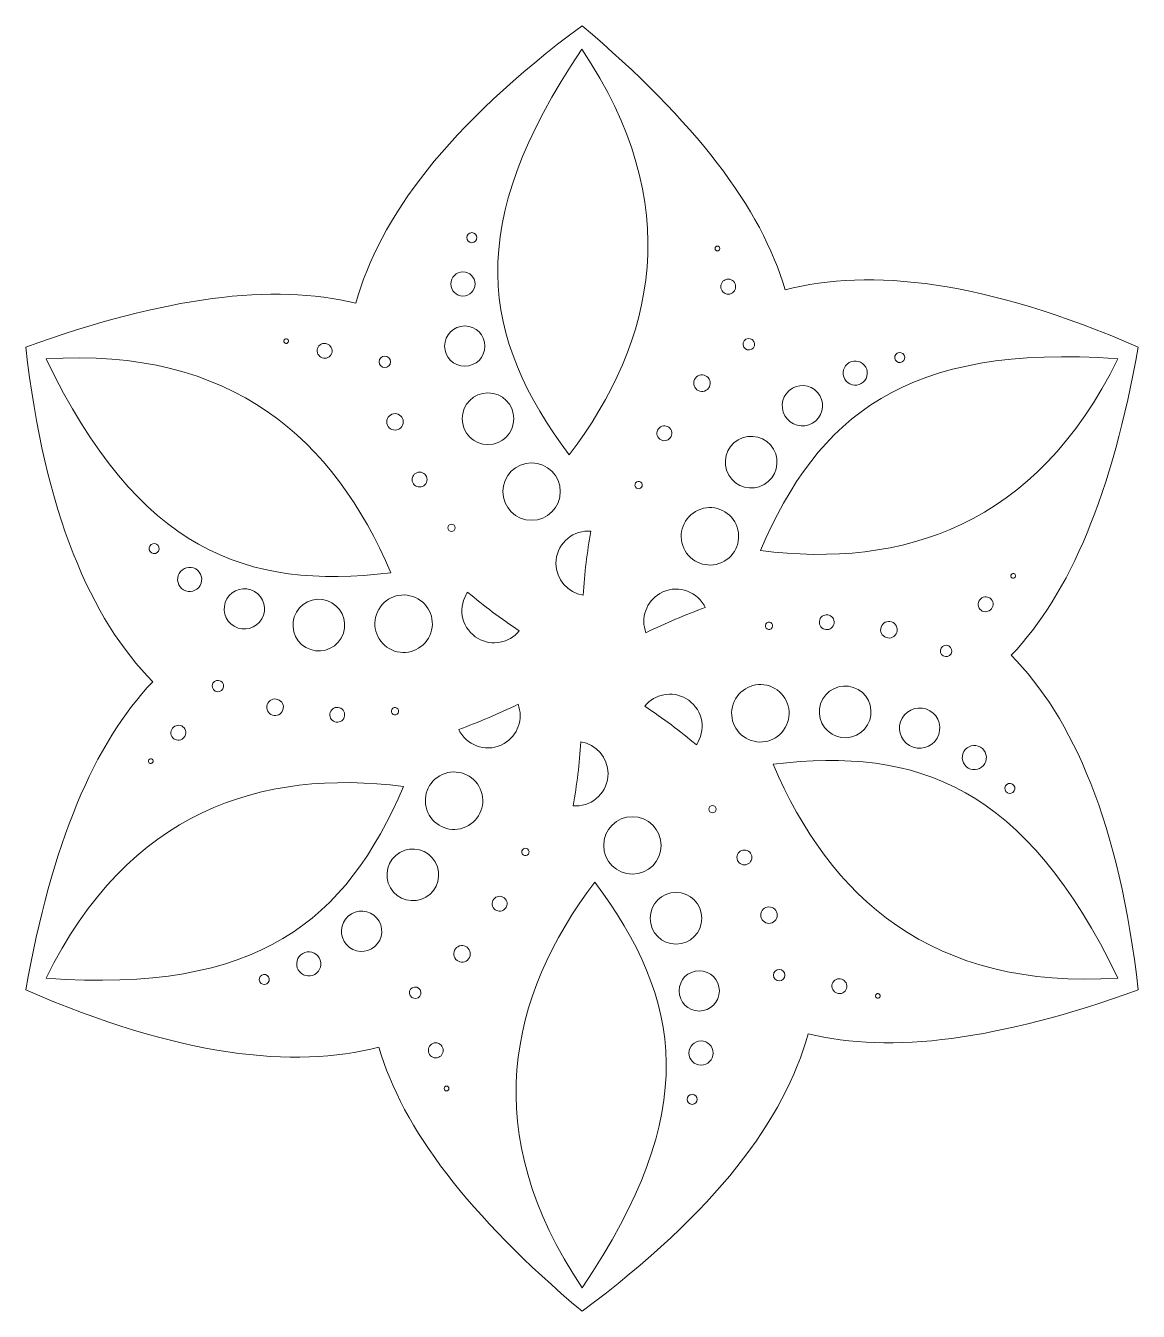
# Model space of a CAD drawing. Header units: millimetres. Extents: x -358 to 358, y -389 to 389.
# Drawn here: x 138 to 358, y 135.3 to 389.3 of the extents above; entities that cross this region are included whole.
import ezdxf

# ---------------------------------------------------------------- set-up
doc = ezdxf.new("R2010")
doc.units = ezdxf.units.MM
doc.header["$MEASUREMENT"] = 0
doc.layers.add('layer 1', color=7, linetype='Continuous')

msp = doc.modelspace()

# ---------------------------------------------------------------- linework, layer by layer
at = {"layer": 'layer 1', "lineweight": 9}
for points, knots in [([(358.0171, 198.7675), (354.2595, 231.5782), (345.1022, 252.5959), (332.8865, 264.8811), (332.8865, 264.8811), (344.5446, 277.024), (352.8473, 296.9196), (358.0171, 325.7675), (358.0171, 325.7675), (327.7233, 338.9186), (304.9429, 341.4968), (288.1958, 337.0605), (288.1958, 337.0605), (283.5087, 353.2282), (270.4301, 370.3664), (248.032, 389.2675), (248.032, 389.2675), (221.4959, 369.6079), (207.8729, 351.1686), (203.3413, 334.4469), (203.3413, 334.4469), (186.9961, 338.4715), (165.6148, 335.7141), (138.0469, 325.7675), (138.0469, 325.7675), (141.8045, 292.9568), (150.9618, 271.9391), (163.1775, 259.6539), (163.1775, 259.6539), (151.5194, 247.511), (143.2167, 227.6154), (138.0469, 198.7675), (138.0469, 198.7675), (168.3407, 185.6164), (191.1211, 183.0382), (207.8682, 187.4745), (207.8682, 187.4745), (212.5553, 171.3068), (225.6339, 154.1686), (248.032, 135.2675), (248.032, 135.2675), (274.5681, 154.9271), (288.1911, 173.3664), (292.7227, 190.0881), (292.7227, 190.0881), (309.0679, 186.0635), (330.4492, 188.8209), (358.0171, 198.7675)], [0, 0, 0, 0, 0.07692308, 0.07692308, 0.07692308, 0.07692308, 0.15384615, 0.15384615, 0.15384615, 0.15384615, 0.23076923, 0.23076923, 0.23076923, 0.23076923, 0.30769231, 0.30769231, 0.30769231, 0.30769231, 0.38461538, 0.38461538, 0.38461538, 0.38461538, 0.46153846, 0.46153846, 0.46153846, 0.46153846, 0.53846154, 0.53846154, 0.53846154, 0.53846154, 0.61538462, 0.61538462, 0.61538462, 0.61538462, 0.69230769, 0.69230769, 0.69230769, 0.69230769, 0.76923077, 0.76923077, 0.76923077, 0.76923077, 0.84615385, 0.84615385, 0.84615385, 0.84615385, 1, 1, 1, 1]), ([(248.0318, 384.6166), (268.5245, 353.9892), (262.6615, 327.1499), (245.5076, 304.4725), (245.5076, 304.4725), (228.1701, 327.6049), (224.3597, 349.8459), (248.0318, 384.6166)], [0, 0, 0, 0, 0.33333333, 0.33333333, 0.33333333, 0.33333333, 1, 1, 1, 1]), ([(226.255, 346.3998), (225.7062, 346.3998), (225.2623, 346.8437), (225.2623, 347.3925), (225.2623, 347.3925), (225.2623, 347.9415), (225.706, 348.3854), (226.255, 348.3854), (226.255, 348.3854), (226.804, 348.3854), (227.2479, 347.9415), (227.2479, 347.3925), (227.2479, 347.3925), (227.2479, 346.8435), (226.804, 346.3998), (226.255, 346.3998)], [0, 0, 0, 0, 0.2, 0.2, 0.2, 0.2, 0.4, 0.4, 0.4, 0.4, 0.6, 0.6, 0.6, 0.6, 1, 1, 1, 1]), ([(274.8128, 344.7819), (274.5536, 344.7819), (274.3575, 344.9999), (274.3575, 345.2545), (274.3575, 345.2545), (274.3575, 345.5084), (274.5541, 345.7271), (274.8128, 345.7271), (274.8128, 345.7271), (275.0717, 345.7271), (275.2688, 345.5089), (275.2688, 345.2545), (275.2688, 345.2545), (275.2688, 344.9998), (275.072, 344.7819), (274.8128, 344.7819)], [0, 0, 0, 0, 0.2, 0.2, 0.2, 0.2, 0.4, 0.4, 0.4, 0.4, 0.6, 0.6, 0.6, 0.6, 1, 1, 1, 1]), ([(224.4956, 335.8614), (223.1782, 335.8614), (222.1112, 336.9284), (222.1112, 338.2458), (222.1112, 338.2458), (222.1112, 339.5633), (223.178, 340.6301), (224.4956, 340.6301), (224.4956, 340.6301), (225.8131, 340.6301), (226.8799, 339.5633), (226.8799, 338.2458), (226.8799, 338.2458), (226.8799, 336.9282), (225.8131, 335.8614), (224.4956, 335.8614)], [0, 0, 0, 0, 0.2, 0.2, 0.2, 0.2, 0.4, 0.4, 0.4, 0.4, 0.6, 0.6, 0.6, 0.6, 1, 1, 1, 1]), ([(276.9423, 336.2276), (276.1214, 336.2276), (275.4773, 336.9044), (275.4773, 337.718), (275.4773, 337.718), (275.4773, 338.531), (276.1223, 339.2085), (276.9423, 339.2085), (276.9423, 339.2085), (277.7626, 339.2085), (278.4083, 338.5317), (278.4083, 337.718), (278.4083, 337.718), (278.4083, 336.9041), (277.7629, 336.2276), (276.9423, 336.2276)], [0, 0, 0, 0, 0.2, 0.2, 0.2, 0.2, 0.4, 0.4, 0.4, 0.4, 0.6, 0.6, 0.6, 0.6, 1, 1, 1, 1]), ([(224.8567, 321.9854), (222.6582, 321.9854), (220.8772, 323.7664), (220.8772, 325.9649), (220.8772, 325.9649), (220.8772, 328.1634), (222.6582, 329.9443), (224.8567, 329.9443), (224.8567, 329.9443), (227.055, 329.9443), (228.8361, 328.1632), (228.8361, 325.9649), (228.8361, 325.9649), (228.8361, 323.7664), (227.0552, 321.9854), (224.8567, 321.9854)], [0, 0, 0, 0, 0.2, 0.2, 0.2, 0.2, 0.4, 0.4, 0.4, 0.4, 0.6, 0.6, 0.6, 0.6, 1, 1, 1, 1]), ([(142.0745, 323.442), (178.845, 325.8754), (199.157, 307.3782), (210.2192, 281.1837), (210.2192, 281.1837), (181.5172, 277.7354), (160.3507, 285.5557), (142.0745, 323.442)], [0, 0, 0, 0, 0.33333333, 0.33333333, 0.33333333, 0.33333333, 1, 1, 1, 1]), ([(189.9628, 326.7175), (189.8333, 326.493), (189.5464, 326.4323), (189.3258, 326.5595), (189.3258, 326.5595), (189.106, 326.6865), (189.015, 326.966), (189.1443, 327.1901), (189.1443, 327.1901), (189.2737, 327.4143), (189.5613, 327.476), (189.7815, 327.3488), (189.7815, 327.3488), (190.0022, 327.2214), (190.0925, 326.9421), (189.9628, 326.7175)], [0, 0, 0, 0, 0.2, 0.2, 0.2, 0.2, 0.4, 0.4, 0.4, 0.4, 0.6, 0.6, 0.6, 0.6, 1, 1, 1, 1]), ([(198.4359, 324.2846), (198.0255, 323.5737), (197.1172, 323.3543), (196.4125, 323.7611), (196.4125, 323.7611), (195.7085, 324.1676), (195.4442, 325.065), (195.8543, 325.775), (195.8543, 325.775), (196.2644, 326.4854), (197.1735, 326.7061), (197.878, 326.2994), (197.878, 326.2994), (198.5828, 325.8923), (198.8461, 324.9953), (198.4359, 324.2846)], [0, 0, 0, 0, 0.2, 0.2, 0.2, 0.2, 0.4, 0.4, 0.4, 0.4, 0.6, 0.6, 0.6, 0.6, 1, 1, 1, 1]), ([(281.5779, 325.3549), (281.0349, 325.0414), (280.3435, 325.2265), (280.0299, 325.7697), (280.0299, 325.7697), (279.7164, 326.3126), (279.9017, 327.0041), (280.4447, 327.3176), (280.4447, 327.3176), (280.9878, 327.6312), (281.6791, 327.4458), (281.9926, 326.9029), (281.9926, 326.9029), (282.3062, 326.3597), (282.121, 325.6685), (281.5779, 325.3549)], [0, 0, 0, 0, 0.2, 0.2, 0.2, 0.2, 0.4, 0.4, 0.4, 0.4, 0.6, 0.6, 0.6, 0.6, 1, 1, 1, 1]), ([(353.9893, 323.4421), (337.7115, 290.3812), (311.5365, 282.0392), (283.3204, 285.5562), (283.3204, 285.5562), (294.6849, 312.1371), (312.0409, 326.5576), (353.9893, 323.4421)], [0, 0, 0, 0, 0.33333333, 0.33333333, 0.33333333, 0.33333333, 1, 1, 1, 1]), ([(210.1697, 322.8628), (210.1697, 322.2357), (209.6636, 321.7296), (209.0365, 321.7296), (209.0365, 321.7296), (208.4095, 321.7296), (207.9034, 322.2357), (207.9034, 322.8628), (207.9034, 322.8628), (207.9034, 323.4899), (208.4095, 323.996), (209.0365, 323.996), (209.0365, 323.996), (209.6636, 323.996), (210.1697, 323.4899), (210.1697, 322.8628)], [0, 0, 0, 0, 0.2, 0.2, 0.2, 0.2, 0.4, 0.4, 0.4, 0.4, 0.6, 0.6, 0.6, 0.6, 1, 1, 1, 1]), ([(299.9981, 319.4477), (299.3393, 320.5884), (299.7299, 322.046), (300.8707, 322.7046), (300.8707, 322.7046), (302.0117, 323.3634), (303.469, 322.9729), (304.1278, 321.832), (304.1278, 321.832), (304.7865, 320.691), (304.3961, 319.2337), (303.255, 318.5749), (303.255, 318.5749), (302.1141, 317.9162), (300.6568, 318.3066), (299.9981, 319.4477)], [0, 0, 0, 0, 0.2, 0.2, 0.2, 0.2, 0.4, 0.4, 0.4, 0.4, 0.6, 0.6, 0.6, 0.6, 1, 1, 1, 1]), ([(310.0042, 323.1931), (309.7298, 323.6684), (309.8922, 324.2747), (310.3675, 324.5492), (310.3675, 324.5492), (310.8429, 324.8237), (311.4494, 324.6613), (311.7239, 324.1859), (311.7239, 324.1859), (311.9984, 323.7104), (311.8358, 323.104), (311.3604, 322.8295), (311.3604, 322.8295), (310.885, 322.555), (310.2787, 322.7177), (310.0042, 323.1931)], [0, 0, 0, 0, 0.2, 0.2, 0.2, 0.2, 0.4, 0.4, 0.4, 0.4, 0.6, 0.6, 0.6, 0.6, 1, 1, 1, 1]), ([(272.5627, 317.2277), (271.7797, 316.7758), (270.7813, 317.0434), (270.3293, 317.8263), (270.3293, 317.8263), (269.8772, 318.6093), (270.1448, 319.6076), (270.9278, 320.0597), (270.9278, 320.0597), (271.7107, 320.5117), (272.7092, 320.2444), (273.1613, 319.4614), (273.1613, 319.4614), (273.6134, 318.6781), (273.3458, 317.6799), (272.5627, 317.2277)], [0, 0, 0, 0, 0.2, 0.2, 0.2, 0.2, 0.4, 0.4, 0.4, 0.4, 0.6, 0.6, 0.6, 0.6, 1, 1, 1, 1]), ([(293.5976, 310.7403), (291.6937, 309.6412), (289.2608, 310.2929), (288.1615, 312.1968), (288.1615, 312.1968), (287.0623, 314.1008), (287.7142, 316.5338), (289.6181, 317.6329), (289.6181, 317.6329), (291.5221, 318.7323), (293.9549, 318.0802), (295.0542, 316.1763), (295.0542, 316.1763), (296.1534, 314.2724), (295.5014, 311.8395), (293.5976, 310.7403)], [0, 0, 0, 0, 0.2, 0.2, 0.2, 0.2, 0.4, 0.4, 0.4, 0.4, 0.6, 0.6, 0.6, 0.6, 1, 1, 1, 1]), ([(229.4439, 306.5097), (226.6222, 306.5097), (224.3359, 308.7961), (224.3359, 311.6178), (224.3359, 311.6178), (224.3359, 314.4395), (226.6222, 316.7258), (229.4439, 316.7258), (229.4439, 316.7258), (232.2656, 316.7258), (234.5519, 314.4395), (234.5519, 311.6178), (234.5519, 311.6178), (234.5519, 308.7961), (232.2656, 306.5097), (229.4439, 306.5097)], [0, 0, 0, 0, 0.2, 0.2, 0.2, 0.2, 0.4, 0.4, 0.4, 0.4, 0.6, 0.6, 0.6, 0.6, 1, 1, 1, 1]), ([(212.7004, 310.9919), (212.7004, 310.0878), (211.9694, 309.357), (211.0653, 309.357), (211.0653, 309.357), (210.1612, 309.357), (209.4304, 310.0878), (209.4304, 310.9919), (209.4304, 310.9919), (209.4304, 311.896), (210.1612, 312.627), (211.0653, 312.627), (211.0653, 312.627), (211.9696, 312.627), (212.7004, 311.8961), (212.7004, 310.9919)], [0, 0, 0, 0, 0.2, 0.2, 0.2, 0.2, 0.4, 0.4, 0.4, 0.4, 0.6, 0.6, 0.6, 0.6, 1, 1, 1, 1]), ([(265.0437, 307.4728), (264.3403, 307.0668), (263.4439, 307.3071), (263.0379, 308.0104), (263.0379, 308.0104), (262.6318, 308.7136), (262.872, 309.6102), (263.5753, 310.0162), (263.5753, 310.0162), (264.2787, 310.4223), (265.175, 310.182), (265.5811, 309.4788), (265.5811, 309.4788), (265.9873, 308.7753), (265.7472, 307.8791), (265.0437, 307.4728)], [0, 0, 0, 0, 0.2, 0.2, 0.2, 0.2, 0.4, 0.4, 0.4, 0.4, 0.6, 0.6, 0.6, 0.6, 1, 1, 1, 1]), ([(284.0306, 298.6167), (281.5869, 297.2058), (278.4637, 298.0427), (277.0529, 300.4864), (277.0529, 300.4864), (275.642, 302.93), (276.4789, 306.0533), (278.9226, 307.4641), (278.9226, 307.4641), (281.3662, 308.875), (284.4894, 308.0381), (285.9003, 305.5944), (285.9003, 305.5944), (287.3112, 303.1508), (286.4743, 300.0275), (284.0306, 298.6167)], [0, 0, 0, 0, 0.2, 0.2, 0.2, 0.2, 0.4, 0.4, 0.4, 0.4, 0.6, 0.6, 0.6, 0.6, 1, 1, 1, 1]), ([(238.0599, 291.5525), (234.9226, 291.5525), (232.3804, 294.0947), (232.3804, 297.232), (232.3804, 297.232), (232.3804, 300.3694), (234.9225, 302.9114), (238.0599, 302.9114), (238.0599, 302.9114), (241.1974, 302.9114), (243.7394, 300.3694), (243.7394, 297.232), (243.7394, 297.232), (243.7394, 294.0945), (241.1974, 291.5525), (238.0599, 291.5525)], [0, 0, 0, 0, 0.2, 0.2, 0.2, 0.2, 0.4, 0.4, 0.4, 0.4, 0.6, 0.6, 0.6, 0.6, 1, 1, 1, 1]), ([(215.9204, 298.1344), (215.1083, 298.1344), (214.4521, 298.7906), (214.4521, 299.6027), (214.4521, 299.6027), (214.4521, 300.4148), (215.1083, 301.0711), (215.9204, 301.0711), (215.9204, 301.0711), (216.7327, 301.0711), (217.3888, 300.415), (217.3888, 299.6027), (217.3888, 299.6027), (217.3888, 298.7906), (216.7325, 298.1344), (215.9204, 298.1344)], [0, 0, 0, 0, 0.2, 0.2, 0.2, 0.2, 0.4, 0.4, 0.4, 0.4, 0.6, 0.6, 0.6, 0.6, 1, 1, 1, 1]), ([(259.5793, 297.878), (259.2318, 297.6774), (258.7902, 297.7957), (258.5894, 298.1433), (258.5894, 298.1433), (258.3887, 298.491), (258.507, 298.9324), (258.8547, 299.1332), (258.8547, 299.1332), (259.2023, 299.3338), (259.6439, 299.2154), (259.8446, 298.8679), (259.8446, 298.8679), (260.0452, 298.5203), (259.9269, 298.0787), (259.5793, 297.878)], [0, 0, 0, 0, 0.2, 0.2, 0.2, 0.2, 0.4, 0.4, 0.4, 0.4, 0.6, 0.6, 0.6, 0.6, 1, 1, 1, 1]), ([(268.4075, 285.546), (266.8388, 288.263), (267.7694, 291.7358), (270.4864, 293.3044), (270.4864, 293.3044), (273.2034, 294.8731), (276.676, 293.9427), (278.2447, 291.2255), (278.2447, 291.2255), (279.8134, 288.5084), (278.8828, 285.0359), (276.1658, 283.4672), (276.1658, 283.4672), (273.4487, 281.8985), (269.9762, 282.8289), (268.4075, 285.546)], [0, 0, 0, 0, 0.2, 0.2, 0.2, 0.2, 0.4, 0.4, 0.4, 0.4, 0.6, 0.6, 0.6, 0.6, 1, 1, 1, 1]), ([(222.2414, 289.3484), (221.8399, 289.3484), (221.5168, 289.6715), (221.5168, 290.0731), (221.5168, 290.0731), (221.5168, 290.4744), (221.8401, 290.7977), (222.2414, 290.7977), (222.2414, 290.7977), (222.6428, 290.7977), (222.9661, 290.4744), (222.9661, 290.0731), (222.9661, 290.0731), (222.9661, 289.6717), (222.6428, 289.3484), (222.2414, 289.3484)], [0, 0, 0, 0, 0.2, 0.2, 0.2, 0.2, 0.4, 0.4, 0.4, 0.4, 0.6, 0.6, 0.6, 0.6, 1, 1, 1, 1]), ([(163.9195, 286.8305), (164.395, 286.556), (164.5573, 285.9496), (164.2828, 285.4741), (164.2828, 285.4741), (164.0083, 284.9989), (163.402, 284.8365), (162.9268, 285.1108), (162.9268, 285.1108), (162.4514, 285.3853), (162.2886, 285.9916), (162.5631, 286.467), (162.5631, 286.467), (162.8376, 286.9425), (163.4441, 287.105), (163.9195, 286.8305)], [0, 0, 0, 0, 0.2, 0.2, 0.2, 0.2, 0.4, 0.4, 0.4, 0.4, 0.6, 0.6, 0.6, 0.6, 1, 1, 1, 1]), ([(248.2413, 276.746), (245.2064, 277.2352), (242.8896, 279.8659), (242.8896, 283.039), (242.8896, 283.039), (242.8896, 286.5602), (245.7428, 289.4135), (249.2641, 289.4135), (249.2641, 289.4135), (249.4432, 289.4135), (249.6205, 289.4061), (249.796, 289.3917), (249.796, 289.3917), (249.0467, 285.2911), (248.5354, 281.0592), (248.2413, 276.746)], [0, 0, 0, 0, 0.2, 0.2, 0.2, 0.2, 0.4, 0.4, 0.4, 0.4, 0.6, 0.6, 0.6, 0.6, 1, 1, 1, 1]), ([(172.5295, 278.6814), (171.8709, 277.5405), (170.4133, 277.15), (169.2726, 277.8086), (169.2726, 277.8086), (168.1315, 278.4674), (167.741, 279.9247), (168.3998, 281.0656), (168.3998, 281.0656), (169.0586, 282.2066), (170.5159, 282.5971), (171.6569, 281.9383), (171.6569, 281.9383), (172.7978, 281.2796), (173.1883, 279.8223), (172.5295, 278.6814)], [0, 0, 0, 0, 0.2, 0.2, 0.2, 0.2, 0.4, 0.4, 0.4, 0.4, 0.6, 0.6, 0.6, 0.6, 1, 1, 1, 1]), ([(332.882, 280.3319), (332.7523, 280.5563), (332.8431, 280.8352), (333.0637, 280.9625), (333.0637, 280.9625), (333.2835, 281.0894), (333.5711, 281.0285), (333.7005, 280.8045), (333.7005, 280.8045), (333.83, 280.5803), (333.7395, 280.3004), (333.5193, 280.1732), (333.5193, 280.1732), (333.2986, 280.0458), (333.0115, 280.1073), (332.882, 280.3319)], [0, 0, 0, 0, 0.2, 0.2, 0.2, 0.2, 0.4, 0.4, 0.4, 0.4, 0.6, 0.6, 0.6, 0.6, 1, 1, 1, 1]), ([(183.2705, 277.4921), (185.1743, 276.3929), (185.8264, 273.96), (184.7272, 272.0561), (184.7272, 272.0561), (183.6279, 270.152), (181.195, 269.5001), (179.2911, 270.5995), (179.2911, 270.5995), (177.387, 271.6986), (176.7353, 274.1316), (177.8345, 276.0356), (177.8345, 276.0356), (178.9336, 277.9393), (181.3667, 278.5912), (183.2705, 277.4921)], [0, 0, 0, 0, 0.2, 0.2, 0.2, 0.2, 0.4, 0.4, 0.4, 0.4, 0.6, 0.6, 0.6, 0.6, 1, 1, 1, 1]), ([(215.6056, 276.0323), (218.3227, 274.4636), (219.2533, 270.9911), (217.6844, 268.2739), (217.6844, 268.2739), (216.1158, 265.5569), (212.6431, 264.6264), (209.9261, 266.1951), (209.9261, 266.1951), (207.2091, 267.7637), (206.2785, 271.2363), (207.8472, 273.9534), (207.8472, 273.9534), (209.4161, 276.6706), (212.8886, 277.6008), (215.6056, 276.0323)], [0, 0, 0, 0, 0.2, 0.2, 0.2, 0.2, 0.4, 0.4, 0.4, 0.4, 0.6, 0.6, 0.6, 0.6, 1, 1, 1, 1]), ([(235.598, 269.688), (233.6569, 267.3043), (230.2201, 266.6132), (227.4721, 268.1999), (227.4721, 268.1999), (224.4227, 269.9605), (223.3783, 273.8581), (225.1389, 276.9076), (225.1389, 276.9076), (225.2286, 277.0626), (225.3236, 277.2126), (225.4238, 277.3572), (225.4238, 277.3572), (228.6003, 274.6581), (232.0096, 272.0993), (235.598, 269.688)], [0, 0, 0, 0, 0.2, 0.2, 0.2, 0.2, 0.4, 0.4, 0.4, 0.4, 0.6, 0.6, 0.6, 0.6, 1, 1, 1, 1]), ([(260.6753, 269.3255), (259.5815, 272.1984), (260.7015, 275.5201), (263.4495, 277.1066), (263.4495, 277.1066), (266.4989, 278.8672), (270.3965, 277.8229), (272.1571, 274.7734), (272.1571, 274.7734), (272.2466, 274.6184), (272.3289, 274.461), (272.4042, 274.302), (272.4042, 274.302), (268.4784, 272.9005), (264.5578, 271.2274), (260.6753, 269.3255)], [0, 0, 0, 0, 0.2, 0.2, 0.2, 0.2, 0.4, 0.4, 0.4, 0.4, 0.6, 0.6, 0.6, 0.6, 1, 1, 1, 1]), ([(198.5533, 275.2686), (200.997, 273.8577), (201.8339, 270.7345), (200.423, 268.2909), (200.423, 268.2909), (199.0122, 265.8472), (195.889, 265.0103), (193.4453, 266.4212), (193.4453, 266.4212), (191.0016, 267.832), (190.1647, 270.9552), (191.5756, 273.3989), (191.5756, 273.3989), (192.9865, 275.8426), (196.1097, 276.6795), (198.5533, 275.2686)], [0, 0, 0, 0, 0.2, 0.2, 0.2, 0.2, 0.4, 0.4, 0.4, 0.4, 0.6, 0.6, 0.6, 0.6, 1, 1, 1, 1]), ([(326.5384, 274.2105), (326.128, 274.9214), (326.3921, 275.8176), (327.0968, 276.2245), (327.0968, 276.2245), (327.8008, 276.6309), (328.7101, 276.4112), (329.12, 275.701), (329.12, 275.701), (329.5302, 274.9906), (329.2668, 274.093), (328.5623, 273.6861), (328.5623, 273.6861), (327.8572, 273.2793), (326.9488, 273.4998), (326.5384, 274.2105)], [0, 0, 0, 0, 0.2, 0.2, 0.2, 0.2, 0.4, 0.4, 0.4, 0.4, 0.6, 0.6, 0.6, 0.6, 1, 1, 1, 1]), ([(295.6869, 270.1376), (294.9835, 270.5437), (294.7434, 271.4402), (295.1494, 272.1436), (295.1494, 272.1436), (295.5555, 272.8467), (296.4519, 273.087), (297.1552, 272.681), (297.1552, 272.681), (297.8586, 272.2749), (298.0987, 271.3784), (297.6926, 270.6752), (297.6926, 270.6752), (297.2866, 269.9717), (296.3904, 269.7316), (295.6869, 270.1376)], [0, 0, 0, 0, 0.2, 0.2, 0.2, 0.2, 0.4, 0.4, 0.4, 0.4, 0.6, 0.6, 0.6, 0.6, 1, 1, 1, 1]), ([(307.8943, 268.5034), (307.1114, 268.9555), (306.8439, 269.9539), (307.296, 270.7369), (307.296, 270.7369), (307.748, 271.5198), (308.7463, 271.7873), (309.5294, 271.3353), (309.5294, 271.3353), (310.3123, 270.8832), (310.58, 269.8849), (310.128, 269.1018), (310.128, 269.1018), (309.6757, 268.3187), (308.6774, 268.0512), (307.8943, 268.5034)], [0, 0, 0, 0, 0.2, 0.2, 0.2, 0.2, 0.4, 0.4, 0.4, 0.4, 0.6, 0.6, 0.6, 0.6, 1, 1, 1, 1]), ([(284.6453, 270.0724), (284.2977, 270.2732), (284.1794, 270.7148), (284.38, 271.0623), (284.38, 271.0623), (284.5808, 271.4101), (285.0222, 271.5284), (285.3699, 271.3276), (285.3699, 271.3276), (285.7175, 271.1268), (285.8358, 270.6853), (285.6352, 270.3377), (285.6352, 270.3377), (285.4344, 269.9901), (284.9928, 269.8718), (284.6453, 270.0724)], [0, 0, 0, 0, 0.2, 0.2, 0.2, 0.2, 0.4, 0.4, 0.4, 0.4, 0.6, 0.6, 0.6, 0.6, 1, 1, 1, 1]), ([(319.4403, 264.7596), (318.8972, 265.0731), (318.7118, 265.7644), (319.0254, 266.3075), (319.0254, 266.3075), (319.3389, 266.8505), (320.0304, 267.0359), (320.5733, 266.7223), (320.5733, 266.7223), (321.1165, 266.4088), (321.3016, 265.7175), (320.9883, 265.1744), (320.9883, 265.1744), (320.6745, 264.6312), (319.9833, 264.4461), (319.4403, 264.7596)], [0, 0, 0, 0, 0.2, 0.2, 0.2, 0.2, 0.4, 0.4, 0.4, 0.4, 0.6, 0.6, 0.6, 0.6, 1, 1, 1, 1]), ([(176.6237, 259.7754), (177.1668, 259.4619), (177.3522, 258.7706), (177.0386, 258.2275), (177.0386, 258.2275), (176.7251, 257.6845), (176.0336, 257.4991), (175.4907, 257.8127), (175.4907, 257.8127), (174.9475, 258.1262), (174.7624, 258.8175), (175.0757, 259.3606), (175.0757, 259.3606), (175.3895, 259.9038), (176.0807, 260.0889), (176.6237, 259.7754)], [0, 0, 0, 0, 0.2, 0.2, 0.2, 0.2, 0.4, 0.4, 0.4, 0.4, 0.6, 0.6, 0.6, 0.6, 1, 1, 1, 1]), ([(280.4584, 248.5027), (277.7413, 250.0714), (276.8107, 253.5439), (278.3796, 256.2611), (278.3796, 256.2611), (279.9482, 258.9781), (283.4209, 259.9086), (286.1379, 258.3399), (286.1379, 258.3399), (288.8549, 256.7713), (289.7855, 253.2987), (288.2168, 250.5816), (288.2168, 250.5816), (286.6479, 247.8644), (283.1754, 246.9342), (280.4584, 248.5027)], [0, 0, 0, 0, 0.2, 0.2, 0.2, 0.2, 0.4, 0.4, 0.4, 0.4, 0.6, 0.6, 0.6, 0.6, 1, 1, 1, 1]), ([(297.5107, 249.2664), (295.067, 250.6773), (294.2301, 253.8005), (295.641, 256.2441), (295.641, 256.2441), (297.0518, 258.6878), (300.175, 259.5247), (302.6187, 258.1138), (302.6187, 258.1138), (305.0624, 256.703), (305.8993, 253.5798), (304.4884, 251.1361), (304.4884, 251.1361), (303.0775, 248.6924), (299.9543, 247.8555), (297.5107, 249.2664)], [0, 0, 0, 0, 0.2, 0.2, 0.2, 0.2, 0.4, 0.4, 0.4, 0.4, 0.6, 0.6, 0.6, 0.6, 1, 1, 1, 1]), ([(260.466, 254.847), (262.4071, 257.2307), (265.8439, 257.9218), (268.5919, 256.3351), (268.5919, 256.3351), (271.6413, 254.5745), (272.6857, 250.6769), (270.9251, 247.6274), (270.9251, 247.6274), (270.8354, 247.4724), (270.7404, 247.3224), (270.6402, 247.1778), (270.6402, 247.1778), (267.4637, 249.8769), (264.0544, 252.4357), (260.466, 254.847)], [0, 0, 0, 0, 0.2, 0.2, 0.2, 0.2, 0.4, 0.4, 0.4, 0.4, 0.6, 0.6, 0.6, 0.6, 1, 1, 1, 1]), ([(188.1697, 256.0316), (188.9526, 255.5795), (189.2201, 254.5811), (188.768, 253.7981), (188.768, 253.7981), (188.316, 253.0152), (187.3177, 252.7477), (186.5346, 253.1997), (186.5346, 253.1997), (185.7517, 253.6518), (185.484, 254.6501), (185.936, 255.4332), (185.936, 255.4332), (186.3883, 256.2163), (187.3866, 256.4838), (188.1697, 256.0316)], [0, 0, 0, 0, 0.2, 0.2, 0.2, 0.2, 0.4, 0.4, 0.4, 0.4, 0.6, 0.6, 0.6, 0.6, 1, 1, 1, 1]), ([(200.3771, 254.3974), (201.0805, 253.9913), (201.3206, 253.0948), (200.9146, 252.3914), (200.9146, 252.3914), (200.5085, 251.6883), (199.6121, 251.448), (198.9088, 251.854), (198.9088, 251.854), (198.2054, 252.2601), (197.9653, 253.1566), (198.3714, 253.8598), (198.3714, 253.8598), (198.7774, 254.5633), (199.6736, 254.8034), (200.3771, 254.3974)], [0, 0, 0, 0, 0.2, 0.2, 0.2, 0.2, 0.4, 0.4, 0.4, 0.4, 0.6, 0.6, 0.6, 0.6, 1, 1, 1, 1]), ([(211.4187, 254.4626), (211.7663, 254.2618), (211.8846, 253.8202), (211.684, 253.4727), (211.684, 253.4727), (211.4832, 253.1249), (211.0418, 253.0066), (210.6941, 253.2074), (210.6941, 253.2074), (210.3465, 253.4082), (210.2282, 253.8497), (210.4288, 254.1973), (210.4288, 254.1973), (210.6296, 254.5449), (211.0712, 254.6632), (211.4187, 254.4626)], [0, 0, 0, 0, 0.2, 0.2, 0.2, 0.2, 0.4, 0.4, 0.4, 0.4, 0.6, 0.6, 0.6, 0.6, 1, 1, 1, 1]), ([(223.6598, 250.233), (227.5856, 251.6345), (231.5062, 253.3076), (235.3887, 255.2095), (235.3887, 255.2095), (236.4825, 252.3366), (235.3625, 249.0149), (232.6145, 247.4284), (232.6145, 247.4284), (229.5651, 245.6678), (225.6675, 246.7121), (223.9069, 249.7616), (223.9069, 249.7616), (223.8174, 249.9166), (223.7351, 250.074), (223.6598, 250.233)], [0, 0, 0, 0, 0.2, 0.2, 0.2, 0.2, 0.4, 0.4, 0.4, 0.4, 0.6, 0.6, 0.6, 0.6, 1, 1, 1, 1]), ([(312.7935, 247.0429), (310.8897, 248.1421), (310.2376, 250.575), (311.3368, 252.4789), (311.3368, 252.4789), (312.4361, 254.383), (314.869, 255.0349), (316.7729, 253.9355), (316.7729, 253.9355), (318.677, 252.8364), (319.3287, 250.4034), (318.2295, 248.4994), (318.2295, 248.4994), (317.1304, 246.5957), (314.6973, 245.9438), (312.7935, 247.0429)], [0, 0, 0, 0, 0.2, 0.2, 0.2, 0.2, 0.4, 0.4, 0.4, 0.4, 0.6, 0.6, 0.6, 0.6, 1, 1, 1, 1]), ([(169.5256, 250.3245), (169.936, 249.6136), (169.6719, 248.7174), (168.9672, 248.3105), (168.9672, 248.3105), (168.2632, 247.9041), (167.3539, 248.1238), (166.944, 248.834), (166.944, 248.834), (166.5338, 249.5444), (166.7972, 250.442), (167.5017, 250.8489), (167.5017, 250.8489), (168.2068, 251.2557), (169.1152, 251.0352), (169.5256, 250.3245)], [0, 0, 0, 0, 0.2, 0.2, 0.2, 0.2, 0.4, 0.4, 0.4, 0.4, 0.6, 0.6, 0.6, 0.6, 1, 1, 1, 1]), ([(247.8227, 247.789), (250.8576, 247.2998), (253.1744, 244.6691), (253.1744, 241.496), (253.1744, 241.496), (253.1744, 237.9748), (250.3212, 235.1215), (246.7999, 235.1215), (246.7999, 235.1215), (246.6208, 235.1215), (246.4435, 235.1289), (246.268, 235.1433), (246.268, 235.1433), (247.0173, 239.2439), (247.5286, 243.4758), (247.8227, 247.789)], [0, 0, 0, 0, 0.2, 0.2, 0.2, 0.2, 0.4, 0.4, 0.4, 0.4, 0.6, 0.6, 0.6, 0.6, 1, 1, 1, 1]), ([(353.9895, 201.093), (317.219, 198.6596), (296.907, 217.1568), (285.8448, 243.3513), (285.8448, 243.3513), (314.5468, 246.7996), (335.7133, 238.9793), (353.9895, 201.093)], [0, 0, 0, 0, 0.33333333, 0.33333333, 0.33333333, 0.33333333, 1, 1, 1, 1]), ([(324.4071, 242.5967), (323.2662, 243.2554), (322.8757, 244.7127), (323.5345, 245.8536), (323.5345, 245.8536), (324.1931, 246.9945), (325.6507, 247.385), (326.7914, 246.7264), (326.7914, 246.7264), (327.9325, 246.0676), (328.323, 244.6103), (327.6642, 243.4694), (327.6642, 243.4694), (327.0054, 242.3284), (325.5481, 241.9379), (324.4071, 242.5967)], [0, 0, 0, 0, 0.2, 0.2, 0.2, 0.2, 0.4, 0.4, 0.4, 0.4, 0.6, 0.6, 0.6, 0.6, 1, 1, 1, 1]), ([(163.182, 244.2031), (163.3117, 243.9787), (163.2209, 243.6998), (163.0003, 243.5725), (163.0003, 243.5725), (162.7805, 243.4456), (162.4929, 243.5065), (162.3635, 243.7305), (162.3635, 243.7305), (162.234, 243.9547), (162.3245, 244.2346), (162.5447, 244.3618), (162.5447, 244.3618), (162.7654, 244.4892), (163.0525, 244.4277), (163.182, 244.2031)], [0, 0, 0, 0, 0.2, 0.2, 0.2, 0.2, 0.4, 0.4, 0.4, 0.4, 0.6, 0.6, 0.6, 0.6, 1, 1, 1, 1]), ([(142.0747, 201.0929), (158.3525, 234.1538), (184.5275, 242.4958), (212.7436, 238.9788), (212.7436, 238.9788), (201.3791, 212.3979), (184.0231, 197.9774), (142.0747, 201.0929)], [0, 0, 0, 0, 0.33333333, 0.33333333, 0.33333333, 0.33333333, 1, 1, 1, 1]), ([(219.8982, 241.0678), (222.6153, 242.6365), (226.0878, 241.7061), (227.6565, 238.989), (227.6565, 238.989), (229.2252, 236.272), (228.2946, 232.7992), (225.5776, 231.2306), (225.5776, 231.2306), (222.8606, 229.6619), (219.388, 230.5923), (217.8193, 233.3095), (217.8193, 233.3095), (216.2506, 236.0266), (217.1812, 239.4991), (219.8982, 241.0678)], [0, 0, 0, 0, 0.2, 0.2, 0.2, 0.2, 0.4, 0.4, 0.4, 0.4, 0.6, 0.6, 0.6, 0.6, 1, 1, 1, 1]), ([(332.1445, 237.7045), (331.669, 237.979), (331.5067, 238.5854), (331.7812, 239.0609), (331.7812, 239.0609), (332.0557, 239.5361), (332.662, 239.6985), (333.1372, 239.4242), (333.1372, 239.4242), (333.6126, 239.1497), (333.7754, 238.5434), (333.5009, 238.068), (333.5009, 238.068), (333.2264, 237.5925), (332.6199, 237.43), (332.1445, 237.7045)], [0, 0, 0, 0, 0.2, 0.2, 0.2, 0.2, 0.4, 0.4, 0.4, 0.4, 0.6, 0.6, 0.6, 0.6, 1, 1, 1, 1]), ([(273.0979, 234.4619), (273.0979, 234.8633), (273.4212, 235.1866), (273.8226, 235.1866), (273.8226, 235.1866), (274.2241, 235.1866), (274.5472, 234.8635), (274.5472, 234.4619), (274.5472, 234.4619), (274.5472, 234.0606), (274.2239, 233.7373), (273.8226, 233.7373), (273.8226, 233.7373), (273.4212, 233.7373), (273.0979, 234.0606), (273.0979, 234.4619)], [0, 0, 0, 0, 0.2, 0.2, 0.2, 0.2, 0.4, 0.4, 0.4, 0.4, 0.6, 0.6, 0.6, 0.6, 1, 1, 1, 1]), ([(252.3246, 227.303), (252.3246, 230.4405), (254.8666, 232.9825), (258.0041, 232.9825), (258.0041, 232.9825), (261.1414, 232.9825), (263.6836, 230.4403), (263.6836, 227.303), (263.6836, 227.303), (263.6836, 224.1656), (261.1415, 221.6236), (258.0041, 221.6236), (258.0041, 221.6236), (254.8666, 221.6236), (252.3246, 224.1656), (252.3246, 227.303)], [0, 0, 0, 0, 0.2, 0.2, 0.2, 0.2, 0.4, 0.4, 0.4, 0.4, 0.6, 0.6, 0.6, 0.6, 1, 1, 1, 1]), ([(212.0334, 225.9183), (214.4771, 227.3292), (217.6003, 226.4923), (219.0111, 224.0486), (219.0111, 224.0486), (220.422, 221.605), (219.5851, 218.4817), (217.1414, 217.0709), (217.1414, 217.0709), (214.6978, 215.66), (211.5746, 216.4969), (210.1637, 218.9406), (210.1637, 218.9406), (208.7528, 221.3842), (209.5897, 224.5075), (212.0334, 225.9183)], [0, 0, 0, 0, 0.2, 0.2, 0.2, 0.2, 0.4, 0.4, 0.4, 0.4, 0.6, 0.6, 0.6, 0.6, 1, 1, 1, 1]), ([(236.4847, 226.657), (236.8322, 226.8576), (237.2738, 226.7393), (237.4746, 226.3917), (237.4746, 226.3917), (237.6753, 226.044), (237.557, 225.6026), (237.2093, 225.4018), (237.2093, 225.4018), (236.8617, 225.2012), (236.4201, 225.3196), (236.2194, 225.6671), (236.2194, 225.6671), (236.0188, 226.0147), (236.1371, 226.4563), (236.4847, 226.657)], [0, 0, 0, 0, 0.2, 0.2, 0.2, 0.2, 0.4, 0.4, 0.4, 0.4, 0.6, 0.6, 0.6, 0.6, 1, 1, 1, 1]), ([(278.6752, 224.9323), (278.6752, 225.7444), (279.3315, 226.4006), (280.1436, 226.4006), (280.1436, 226.4006), (280.9557, 226.4006), (281.6119, 225.7444), (281.6119, 224.9323), (281.6119, 224.9323), (281.6119, 224.1202), (280.9557, 223.4639), (280.1436, 223.4639), (280.1436, 223.4639), (279.3313, 223.4639), (278.6752, 224.12), (278.6752, 224.9323)], [0, 0, 0, 0, 0.2, 0.2, 0.2, 0.2, 0.4, 0.4, 0.4, 0.4, 0.6, 0.6, 0.6, 0.6, 1, 1, 1, 1]), ([(248.0322, 139.9184), (227.5395, 170.5458), (233.4025, 197.3851), (250.5564, 220.0625), (250.5564, 220.0625), (267.8939, 196.9301), (271.7043, 174.6891), (248.0322, 139.9184)], [0, 0, 0, 0, 0.33333333, 0.33333333, 0.33333333, 0.33333333, 1, 1, 1, 1]), ([(231.0203, 217.0622), (231.7237, 217.4682), (232.6201, 217.2279), (233.0261, 216.5246), (233.0261, 216.5246), (233.4322, 215.8214), (233.192, 214.9248), (232.4887, 214.5188), (232.4887, 214.5188), (231.7853, 214.1127), (230.889, 214.353), (230.4829, 215.0562), (230.4829, 215.0562), (230.0767, 215.7597), (230.3168, 216.6559), (231.0203, 217.0622)], [0, 0, 0, 0, 0.2, 0.2, 0.2, 0.2, 0.4, 0.4, 0.4, 0.4, 0.6, 0.6, 0.6, 0.6, 1, 1, 1, 1]), ([(261.5121, 212.9172), (261.5121, 215.7389), (263.7984, 218.0253), (266.6201, 218.0253), (266.6201, 218.0253), (269.4418, 218.0253), (271.7281, 215.7389), (271.7281, 212.9172), (271.7281, 212.9172), (271.7281, 210.0955), (269.4418, 207.8092), (266.6201, 207.8092), (266.6201, 207.8092), (263.7984, 207.8092), (261.5121, 210.0955), (261.5121, 212.9172)], [0, 0, 0, 0, 0.2, 0.2, 0.2, 0.2, 0.4, 0.4, 0.4, 0.4, 0.6, 0.6, 0.6, 0.6, 1, 1, 1, 1]), ([(202.4664, 213.7947), (204.3703, 214.8938), (206.8032, 214.2421), (207.9025, 212.3382), (207.9025, 212.3382), (209.0017, 210.4342), (208.3498, 208.0012), (206.4459, 206.9021), (206.4459, 206.9021), (204.5419, 205.8027), (202.1091, 206.4548), (201.0098, 208.3587), (201.0098, 208.3587), (199.9106, 210.2626), (200.5626, 212.6955), (202.4664, 213.7947)], [0, 0, 0, 0, 0.2, 0.2, 0.2, 0.2, 0.4, 0.4, 0.4, 0.4, 0.6, 0.6, 0.6, 0.6, 1, 1, 1, 1]), ([(284.9987, 215.178), (285.9028, 215.178), (286.6336, 214.4472), (286.6336, 213.5431), (286.6336, 213.5431), (286.6336, 212.639), (285.9028, 211.908), (284.9987, 211.908), (284.9987, 211.908), (284.0944, 211.908), (283.3636, 212.6389), (283.3636, 213.5431), (283.3636, 213.5431), (283.3636, 214.4472), (284.0946, 215.178), (284.9987, 215.178)], [0, 0, 0, 0, 0.2, 0.2, 0.2, 0.2, 0.4, 0.4, 0.4, 0.4, 0.6, 0.6, 0.6, 0.6, 1, 1, 1, 1]), ([(192.809, 205.9601), (193.9499, 206.6188), (195.4072, 206.2284), (196.0659, 205.0873), (196.0659, 205.0873), (196.7247, 203.9466), (196.3341, 202.489), (195.1933, 201.8304), (195.1933, 201.8304), (194.0523, 201.1716), (192.595, 201.5621), (191.9362, 202.703), (191.9362, 202.703), (191.2775, 203.844), (191.6679, 205.3013), (192.809, 205.9601)], [0, 0, 0, 0, 0.2, 0.2, 0.2, 0.2, 0.4, 0.4, 0.4, 0.4, 0.6, 0.6, 0.6, 0.6, 1, 1, 1, 1]), ([(223.5013, 207.3073), (224.2843, 207.7592), (225.2827, 207.4916), (225.7347, 206.7087), (225.7347, 206.7087), (226.1868, 205.9257), (225.9192, 204.9274), (225.1362, 204.4753), (225.1362, 204.4753), (224.3533, 204.0233), (223.3548, 204.2906), (222.9027, 205.0736), (222.9027, 205.0736), (222.4506, 205.8569), (222.7182, 206.8551), (223.5013, 207.3073)], [0, 0, 0, 0, 0.2, 0.2, 0.2, 0.2, 0.4, 0.4, 0.4, 0.4, 0.6, 0.6, 0.6, 0.6, 1, 1, 1, 1]), ([(186.0598, 201.3419), (186.3342, 200.8666), (186.1718, 200.2603), (185.6965, 199.9858), (185.6965, 199.9858), (185.2211, 199.7113), (184.6146, 199.8737), (184.3401, 200.3491), (184.3401, 200.3491), (184.0656, 200.8246), (184.2282, 201.431), (184.7036, 201.7055), (184.7036, 201.7055), (185.179, 201.98), (185.7853, 201.8173), (186.0598, 201.3419)], [0, 0, 0, 0, 0.2, 0.2, 0.2, 0.2, 0.4, 0.4, 0.4, 0.4, 0.6, 0.6, 0.6, 0.6, 1, 1, 1, 1]), ([(267.2279, 198.5701), (267.2279, 200.7686), (269.0088, 202.5496), (271.2073, 202.5496), (271.2073, 202.5496), (273.4058, 202.5496), (275.1868, 200.7686), (275.1868, 198.5701), (275.1868, 198.5701), (275.1868, 196.3716), (273.4058, 194.5907), (271.2073, 194.5907), (271.2073, 194.5907), (269.009, 194.5907), (267.2279, 196.3718), (267.2279, 198.5701)], [0, 0, 0, 0, 0.2, 0.2, 0.2, 0.2, 0.4, 0.4, 0.4, 0.4, 0.6, 0.6, 0.6, 0.6, 1, 1, 1, 1]), ([(285.8943, 201.6722), (285.8943, 202.2993), (286.4004, 202.8054), (287.0275, 202.8054), (287.0275, 202.8054), (287.6545, 202.8054), (288.1606, 202.2993), (288.1606, 201.6722), (288.1606, 201.6722), (288.1606, 201.0451), (287.6545, 200.539), (287.0275, 200.539), (287.0275, 200.539), (286.4004, 200.539), (285.8943, 201.0451), (285.8943, 201.6722)], [0, 0, 0, 0, 0.2, 0.2, 0.2, 0.2, 0.4, 0.4, 0.4, 0.4, 0.6, 0.6, 0.6, 0.6, 1, 1, 1, 1]), ([(297.6281, 200.2504), (298.0385, 200.9613), (298.9468, 201.1807), (299.6515, 200.7739), (299.6515, 200.7739), (300.3555, 200.3674), (300.6198, 199.47), (300.2097, 198.76), (300.2097, 198.76), (299.7996, 198.0496), (298.8905, 197.8289), (298.186, 198.2356), (298.186, 198.2356), (297.4812, 198.6427), (297.2179, 199.5397), (297.6281, 200.2504)], [0, 0, 0, 0, 0.2, 0.2, 0.2, 0.2, 0.4, 0.4, 0.4, 0.4, 0.6, 0.6, 0.6, 0.6, 1, 1, 1, 1]), ([(214.4861, 199.1801), (215.0291, 199.4936), (215.7205, 199.3085), (216.0341, 198.7653), (216.0341, 198.7653), (216.3476, 198.2224), (216.1623, 197.5309), (215.6193, 197.2174), (215.6193, 197.2174), (215.0762, 196.9038), (214.3849, 197.0892), (214.0714, 197.6321), (214.0714, 197.6321), (213.7578, 198.1753), (213.943, 198.8665), (214.4861, 199.1801)], [0, 0, 0, 0, 0.2, 0.2, 0.2, 0.2, 0.4, 0.4, 0.4, 0.4, 0.6, 0.6, 0.6, 0.6, 1, 1, 1, 1]), ([(306.1012, 197.8175), (306.2307, 198.042), (306.5176, 198.1027), (306.7382, 197.9755), (306.7382, 197.9755), (306.958, 197.8485), (307.049, 197.569), (306.9197, 197.3449), (306.9197, 197.3449), (306.7903, 197.1207), (306.5027, 197.059), (306.2825, 197.1862), (306.2825, 197.1862), (306.0618, 197.3136), (305.9715, 197.5929), (306.1012, 197.8175)], [0, 0, 0, 0, 0.2, 0.2, 0.2, 0.2, 0.4, 0.4, 0.4, 0.4, 0.6, 0.6, 0.6, 0.6, 1, 1, 1, 1]), ([(219.1217, 188.3074), (219.9426, 188.3074), (220.5867, 187.6306), (220.5867, 186.817), (220.5867, 186.817), (220.5867, 186.004), (219.9417, 185.3265), (219.1217, 185.3265), (219.1217, 185.3265), (218.3014, 185.3265), (217.6557, 186.0033), (217.6557, 186.817), (217.6557, 186.817), (217.6557, 187.6309), (218.3011, 188.3074), (219.1217, 188.3074)], [0, 0, 0, 0, 0.2, 0.2, 0.2, 0.2, 0.4, 0.4, 0.4, 0.4, 0.6, 0.6, 0.6, 0.6, 1, 1, 1, 1]), ([(269.1841, 186.2892), (269.1841, 187.6068), (270.2509, 188.6736), (271.5684, 188.6736), (271.5684, 188.6736), (272.8858, 188.6736), (273.9528, 187.6066), (273.9528, 186.2892), (273.9528, 186.2892), (273.9528, 184.9717), (272.886, 183.9049), (271.5684, 183.9049), (271.5684, 183.9049), (270.2509, 183.9049), (269.1841, 184.9717), (269.1841, 186.2892)], [0, 0, 0, 0, 0.2, 0.2, 0.2, 0.2, 0.4, 0.4, 0.4, 0.4, 0.6, 0.6, 0.6, 0.6, 1, 1, 1, 1]), ([(221.2512, 179.7531), (221.5104, 179.7531), (221.7065, 179.5351), (221.7065, 179.2805), (221.7065, 179.2805), (221.7065, 179.0266), (221.5099, 178.8079), (221.2512, 178.8079), (221.2512, 178.8079), (220.9923, 178.8079), (220.7952, 179.0261), (220.7952, 179.2805), (220.7952, 179.2805), (220.7952, 179.5352), (220.992, 179.7531), (221.2512, 179.7531)], [0, 0, 0, 0, 0.2, 0.2, 0.2, 0.2, 0.4, 0.4, 0.4, 0.4, 0.6, 0.6, 0.6, 0.6, 1, 1, 1, 1]), ([(268.8161, 177.1425), (268.8161, 177.6915), (269.26, 178.1352), (269.809, 178.1352), (269.809, 178.1352), (270.3578, 178.1352), (270.8017, 177.6913), (270.8017, 177.1425), (270.8017, 177.1425), (270.8017, 176.5935), (270.358, 176.1496), (269.809, 176.1496), (269.809, 176.1496), (269.26, 176.1496), (268.8161, 176.5935), (268.8161, 177.1425)], [0, 0, 0, 0, 0.2, 0.2, 0.2, 0.2, 0.4, 0.4, 0.4, 0.4, 0.6, 0.6, 0.6, 0.6, 1, 1, 1, 1])]:
    msp.add_open_spline(points, degree=3, knots=knots, dxfattribs=at)

doc.saveas('drawing.dxf')
